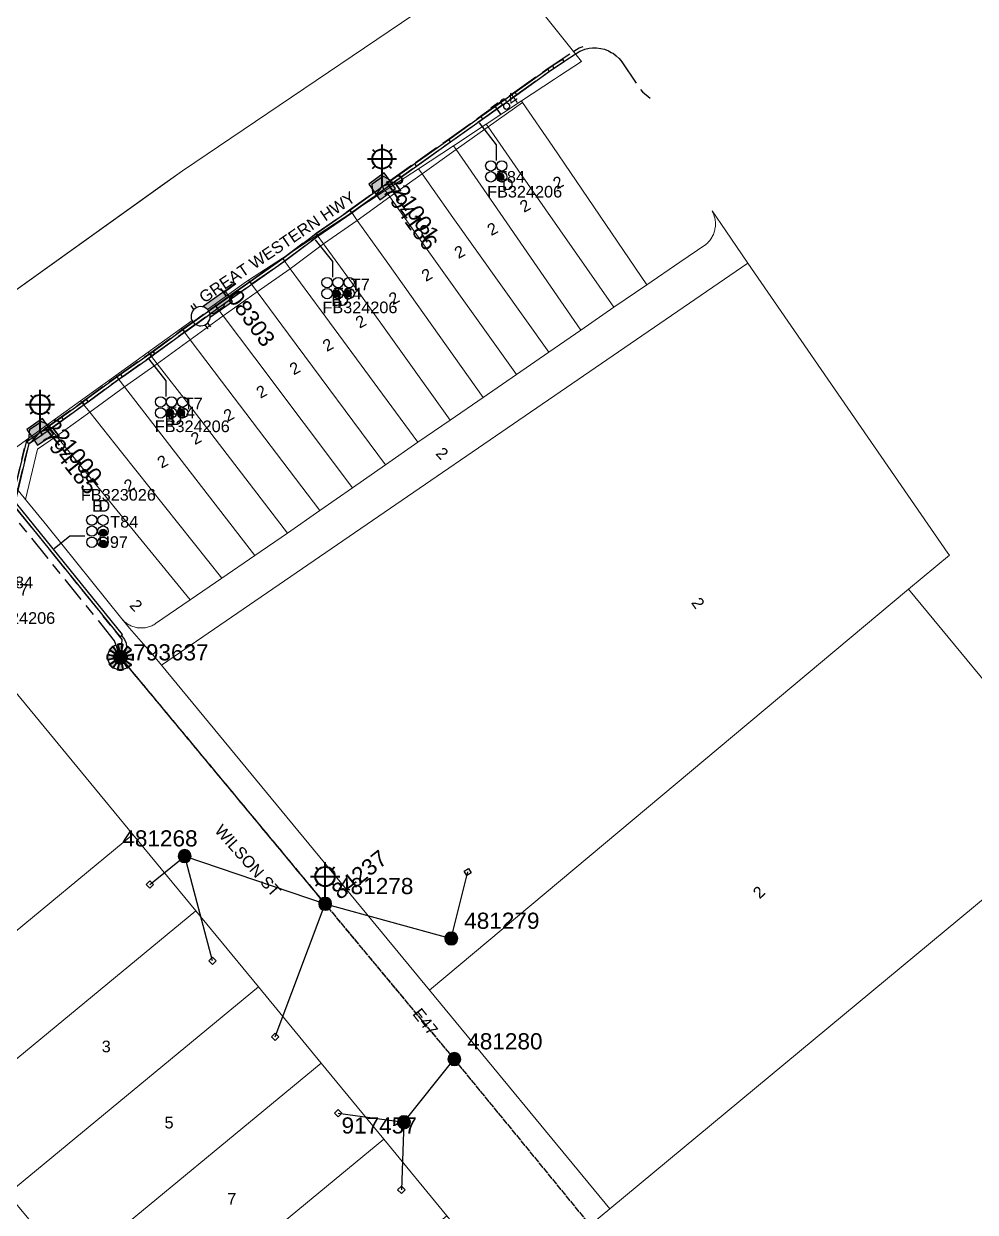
# Model space of a CAD drawing. Header units: metres. Extents: x 259983 to 262112, y 6265371 to 6267114.
# Drawn here: x 261611 to 261758.3, y 6265697.1 to 6265880.9 of the extents above; entities that cross this region are included whole.
import ezdxf
from ezdxf.enums import TextEntityAlignment as Align

# ---------------------------------------------------------------- set-up
doc = ezdxf.new("R2010")
doc.units = ezdxf.units.M
doc.linetypes.add('Cable Exist OH', pattern=[1, 1, 0])
doc.linetypes.add('Cable Exist UG', pattern=[8.2, 4, -1.2, 1.8, -1.2])
doc.layers.get('0').update_dxf_attribs({"color": 6})
doc.layers.add('Cadastre Land Parcels_SP_EXT', color=9, linetype='Continuous', lineweight=5)
doc.layers.add('Cadastre Roads_SP_EXT', color=9, linetype='Continuous', lineweight=5)
for name, color, linetype in [('Duct_SP_EXT', 7, 'Continuous'), ('Equip_LV_EXT', 7, 'Continuous'), ('Equip_SP_SL_EXT', 7, 'Continuous'), ('Mains_HV_EXT', 7, 'Continuous'), ('Mains_LV_EXT', 7, 'Continuous'), ('Mains_SL_EXT', 7, 'Continuous'), ('Services_SP_EXT', 7, 'Continuous'), ('SupportsOH_SP_TR_HV_LV_SL_EXT', 7, 'Continuous'), ('SupportsUG_SP_LV_EXT', 7, 'Continuous'), ('SupportsUG_SP_LV_SL_EXT', 7, 'Continuous'), ('Trench_SP_EXT', 7, 'Continuous')]:
    doc.layers.add(name, color=color, linetype=linetype)
doc.styles.add('COLUMN_LABEL', font='arial.ttf')
doc.styles.add('iecARIAL', font='arial.ttf', dxfattribs={"height": 2})
doc.styles.add('POLE_LABEL', font='arial.ttf')
doc.styles.get("Standard").update_dxf_attribs({"font": 'arial.ttf'})

# ---------------------------------------------------------------- blocks, each defined once
blk = doc.blocks.new('COLUMN_EXT')
blk.add_hatch(color=256).paths.add_polyline_path([(-1.49, 1.48), (-1.49, -1.49), (1.48, -1.49), (1.48, 1.48)])
blk.add_lwpolyline([(-1.49, -1.49), (1.48, -1.49), (1.48, 1.48), (-1.49, 1.48)], close=True)
for tag, height, style, flags, p in [('ASSET_NUM', 2.5, 'COLUMN_LABEL', 8, (2, 2)), ('STRUCTURE_PLANT_NUMBER', 0.2, 'POLE_LABEL', 9, (1.81, 0.03)), ('STREET_CODE', 0.2, 'COLUMN_LABEL', 9, (1.81, -0.2))]:
    blk.add_attdef(tag, text='', height=height, dxfattribs=dict(style=style, flags=flags)).set_placement(p, align=Align.MIDDLE_LEFT)
at = {"flags": 9}
for tag, p in [('COLUMN_TYPE', (1.81, -0.4)), ('OWNED_BY', (1.81, -0.6)), ('STATE', (1.81, -0.8)), ('USAGE', (1.81, -1)), ('STREETNAME', (1.81, -1.6)), ('SUBURB', (1.81, -1.8)), ('LEGEND', (1.81, -1.2)), ('LOCATION', (1.81, -1.4)), ('NOTES', (1.81, -2))]:
    blk.add_attdef(tag, text='', height=0.2, dxfattribs=at).set_placement(p, align=Align.MIDDLE_LEFT)
at = {"flags": 1}
blk.add_attdef('Z', (1.81, -2.35), '', height=0.2, dxfattribs=at)
blk = doc.blocks.new('PILLAR_EXT')
blk.add_hatch(color=256).paths.add_polyline_path([(-2.475, 0.99), (-2.475, -0.99), (2.475, -0.99), (2.475, 0.99)])
blk.add_lwpolyline([(-2.475, -0.99), (2.475, -0.99), (2.475, 0.99), (-2.475, 0.99)], close=True)
at = {"style": 'iecARIAL', "flags": 8}
blk.add_attdef('ASSET_NUM', (1.5, 3.5), '', height=2.5, dxfattribs=at)
for tag, p, flags in [('OWNED_BY', (0, -0.2), 9), ('STATE', (0, -0.4), 9), ('SUPPORT_TYPE', (0, -0.6), 9), ('STREETNAME', (0, -1.8), 9), ('SUBURB', (0, -2), 1), ('USAGE', (0, -0.8), 9), ('LEGEND', (0, -1), 9), ('LOCATION', (0, -1.2), 9), ('NOTES', (0, -1.4), 9), ('PARENT', (0, -1.6), 9)]:
    blk.add_attdef(tag, p, '', height=0.2, dxfattribs=dict(flags=flags))
blk = doc.blocks.new('DUCT_EXT')
blk.add_circle((0, 0.8), 0.8)
at = {"flags": 1}
blk.add_attdef('Z', (0, 0), '', height=0.2, dxfattribs=at)
at = {"flags": 9}
for tag, p in [('DUCT_CODE', (0, 0)), ('XSECT_TYPE', (0, -0.2)), ('STATE', (0, -0.6)), ('FB_REFERENCE', (0, -0.4)), ('NOTES', (0, -0.8))]:
    blk.add_attdef(tag, text='', height=0.2, dxfattribs=at).set_placement(p, align=Align.MIDDLE_LEFT)
blk = doc.blocks.new('SL_LANTERN_EXT')
at = {"lineweight": 40}
for p, q in [((-1.46, 5.68), (-1.06, 5.28)), ((0, 1.97), (0, 6.47)), ((1.46, 5.68), (1.06, 5.28)), ((-2.25, 4.22), (2.25, 4.22)), ((-1.46, 2.76), (-1.06, 3.16)), ((0, 0), (0, 2.72)), ((1.46, 2.76), (1.06, 3.16))]:
    blk.add_line(p, q, dxfattribs=at)
blk.add_circle((0, 4.22), 1.5, dxfattribs=at)
at = {"style": 'iecARIAL', "flags": 8}
blk.add_attdef('ASSET_NUM', (1.5, 1.5), '', height=2.5, dxfattribs=at)
for tag, p, height, flags in [('OPERATING_VOLTAGE', (0.98, -1.65), 0.2, 9), ('ORIENTATION', (0.98, -1.85), 0.2, 9), ('CONSTRUCTED_VOLTAGE', (0.98, -0.65), 0.2, 9), ('CONTROL_TYPE', (0.98, -0.85), 0.2, 9), ('LANTERN_PURPOSE', (0.98, -1.05), 0.2, 9), ('LANTERN_TYPE', (0.98, -1.25), 0.2, 9), ('NO_PHASES', (0.98, -1.45), 0.2, 9), ('LNUMBER', (2.18, -3.25), 2.5, 8), ('OWNED_BY', (0.98, -2.05), 0.2, 9), ('STATE', (0.98, -2.25), 0.2, 9), ('USAGE', (0.98, -2.45), 0.2, 9), ('CEXIST', (0.98, -2.65), 0.2, 9), ('CNEW', (0.98, -2.85), 0.2, 9), ('CNUMBER', (0.98, -3.05), 0.2, 9), ('CREMOVE', (0.98, -3.25), 0.2, 9), ('CREPLACE', (0.98, -3.45), 0.2, 9), ('LKINGHEIGHT', (0.98, -3.65), 0.2, 9), ('LBRACKET', (0.98, -3.85), 0.2, 9), ('LBRACKETVOCAB', (0.98, -4.05), 0.2, 9), ('LCATEGORY', (0.98, -4.25), 0.2, 9), ('LCHARGE1', (0.98, -4.45), 0.2, 9), ('LCHARGE1PERCENT', (0.98, -4.65), 0.2, 9), ('LCHARGE2', (0.98, -4.85), 0.2, 9), ('LCHARGE2PERCENT', (0.98, -5.05), 0.2, 9), ('LCHARGE3', (0.98, -5.25), 0.2, 9), ('LCHARGE3PERCENT', (0.98, -5.45), 0.2, 9), ('LEXIST', (0.98, -5.65), 0.2, 9), ('LLAMP', (0.98, -5.85), 0.2, 9), ('LLAMPVOCAB', (0.98, -6.05), 0.2, 9), ('LMAST', (0.98, -6.25), 0.2, 9), ('LMASTVOCAB', (0.98, -6.45), 0.2, 9), ('LNEW', (0.98, -6.65), 0.2, 9), ('LANTNUMBER', (0.98, -6.85), 0.2, 9), ('LOUTREACH', (0.98, -7.25), 0.2, 9), ('LOUTREACHVOCAB', (0.98, -7.45), 0.2, 9), ('STREETNAME', (0.98, -9.25), 0.2, 9), ('LRATECODE', (0.98, -7.65), 0.2, 9), ('LREMOVE', (0.98, -7.85), 0.2, 9), ('LREPLACE', (0.98, -8.05), 0.2, 9), ('LTYPE', (0.98, -8.25), 0.2, 9), ('LTYPEVOCAB', (0.98, -8.45), 0.2, 9), ('LEGEND', (0.98, -8.65), 0.2, 9), ('LOCATION', (0.98, -8.85), 0.2, 9), ('NOTES', (0.98, -9.05), 0.2, 9), ('SUBURB', (0.98, -9.45), 0.2, 1)]:
    blk.add_attdef(tag, p, '', height=height, dxfattribs=dict(flags=flags))
blk = doc.blocks.new('SL_NIGHTWATCH_EXT')
at = {"lineweight": 40}
h = blk.add_hatch(color=256, dxfattribs=at)
h.paths.add_polyline_path([(0.39, 1.96, 0.098491), (-0.39, 1.96), (-0.2, 0.98, -0.098491), (0.19, 0.98)])
h.paths.add_polyline_path([(0.55, 0.83, -0.098491), (0.83, 0.56), (1.66, 1.11, 0.098491), (1.11, 1.66)])
h.paths.add_polyline_path([(0.98, 0.2, -0.098491), (0.98, -0.19), (1.96, -0.39, 0.098491), (1.96, 0.39)])
h.paths.add_polyline_path([(0.83, -0.55, -0.098491), (0.56, -0.83), (1.11, -1.66, 0.098491), (1.66, -1.11)])
h.paths.add_polyline_path([(-0.19, -0.98), (-0.39, -1.96, 0.098491), (0.39, -1.96), (0.2, -0.98, -0.098491)])
h.paths.add_polyline_path([(-0.83, -0.56), (-1.66, -1.11, 0.098491), (-1.11, -1.66), (-0.55, -0.83, -0.098491)])
h.paths.add_polyline_path([(-0.98, 0.19), (-1.96, 0.39, 0.098491), (-1.96, -0.39), (-0.98, -0.2, -0.098491)])
h.paths.add_polyline_path([(-1.11, 1.66, 0.098491), (-1.66, 1.11), (-0.83, 0.55, -0.098491), (-0.56, 0.83)])
for p, q in [((-1.16, 1.63), (-1.16, 1.63, 0)), ((-1.1, 1.64), (-1.1, 1.64, 0)), ((1.08, 1.63), (1.08, 1.63, 0)), ((-0.86, -0.57), (-0.86, -0.57, 0)), ((0.82, -0.57), (0.82, -0.57, 0)), ((1.13, -1.65), (1.13, -1.65, 0)), ((1.96, -0.37), (1.96, -0.37, 0))]:
    blk.add_line(p, q, dxfattribs=at)
for points in [[(-0.2, 0.98, -0.098491), (0.19, 0.98), (0.39, 1.96, 0.098491), (-0.39, 1.96)], [(-0.98, 0.19, 0.098491), (-0.98, -0.2), (-1.96, -0.39, -0.098491), (-1.96, 0.39)], [(-0.56, 0.83, 0.098491), (-0.83, 0.55), (-1.66, 1.11, -0.098491), (-1.11, 1.66)], [(0.83, 0.56), (1.66, 1.11, 0.098491), (1.11, 1.66), (0.55, 0.83, -0.098491)], [(0.98, -0.19), (1.96, -0.39, 0.098491), (1.96, 0.39), (0.98, 0.2, -0.098491)], [(-0.83, -0.56, 0.098491), (-0.55, -0.83), (-1.11, -1.66, -0.098491), (-1.66, -1.11)], [(0.2, -0.98), (0.39, -1.96, -0.098491), (-0.39, -1.96), (-0.19, -0.98, 0.098491)], [(0.56, -0.83), (1.11, -1.66, 0.098491), (1.66, -1.11), (0.83, -0.55, -0.098491)]]:
    blk.add_lwpolyline(points, format="xyb", close=True, dxfattribs=at)
blk.add_circle((0, 0), 1, dxfattribs=at)
blk = doc.blocks.new('CCP_EXT')
at = {"flags": 9}
for tag, p in [('STATE', (0, -1.8)), ('LIFE_SUPPORT', (0, -1.6)), ('NOTES', (0, -2))]:
    blk.add_attdef(tag, text='', height=0.2, dxfattribs=at).set_placement(p, align=Align.MIDDLE_LEFT)
blk.add_wipeout([(0, 0.57), (0.57, 0), (0, -0.57), (-0.57, 0)])
blk.add_lwpolyline([(-0.57, 0), (0, 0.57), (0.57, 0), (0, -0.57), (-0.57, 0)])
at = {"flags": 1}
blk.add_attdef('Z', (0, 0), '', height=0.2, dxfattribs=at)
at = {"flags": 9}
for tag, p in [('CCP_TYPE', (0, 0)), ('CONSTRUCTED_VOLTAGE', (0, -0.2)), ('OPERATING_VOLTAGE', (0, -0.6)), ('ORIENTATION', (0, -0.8)), ('OWNED_BY', (0, -1)), ('NO_PHASES', (0, -0.4)), ('USAGE', (0, -1.2)), ('LEGEND', (0, -1.4))]:
    blk.add_attdef(tag, text='', height=0.2, dxfattribs=at).set_placement(p, align=Align.MIDDLE_LEFT)
blk = doc.blocks.new('POLE_EXT')
blk.add_hatch(color=256).paths.add_polyline_path([(-1, 0, 1), (1, 0, 1)])
blk.add_lwpolyline([(-1, 0, 1), (1, 0, 1)], format="xyb", close=True)
for tag, height, flags, p in [('pNumber', 2.5, 8, (-17.84, 2.07)), ('OWNED_BY', 0.2, 9, (1.35, -0.4)), ('SPECIAL_USE', 0.2, 9, (1.35, -0.8)), ('STATE', 0.2, 9, (1.35, -1)), ('cLV', 0.2, 9, (1.35, -1.4)), ('hDepth', 0.2, 9, (1.35, -1.6)), ('hDia', 0.2, 9, (1.35, -1.8)), ('PARENT', 0.2, 9, (1.35, -0.6)), ('USAGE', 0.2, 9, (1.35, -1.2)), ('cHV', 0.2, 9, (1.35, -2)), ('cLinedev', 0.2, 9, (1.35, -3.4)), ('LBRACKET', 0.2, 9, (1.35, -2.2)), ('LExisting', 0.2, 9, (1.35, -2.4)), ('LANTNUMBER', 0.2, 9, (1.35, -2.6)), ('LOther', 0.2, 9, (1.35, -2.8)), ('LRemove', 0.2, 9, (1.35, -3)), ('LEGEND', 0.2, 9, (1.35, -3.2)), ('LOCATION', 0.2, 9, (1.35, -3.6)), ('pExisting', 0.2, 9, (1.35, -3.8)), ('pFooting', 0.2, 9, (1.35, -4.4)), ('pNew', 0.2, 9, (1.35, -4.6)), ('pRelocate', 0.2, 9, (1.35, -5)), ('pRemove', 0.2, 9, (1.35, -5.2)), ('pReplace', 0.2, 9, (1.35, -5.4)), ('pStay', 0.2, 9, (1.35, -5.6)), ('PFNUMBER', 0.2, 9, (1.35, -4)), ('NEWPFNUMBER', 0.2, 9, (1.35, -4.2)), ('pType', 0.2, 9, (1.35, -5.8)), ('cspan', 0.2, 9, (1.35, -6)), ('STREETNAME', 0.2, 9, (1.35, -6.2)), ('SUBURB', 0.2, 9, (1.35, -6.4)), ('OPERATED_BY', 0.2, 9, (1.36, -7.01)), ('NOTES', 0.2, 9, (1.35, -6.6)), ('MAINTAINED_BY', 0.2, 9, (1.36, -6.81))]:
    blk.add_attdef(tag, text='', height=height, dxfattribs=dict(flags=flags)).set_placement(p, align=Align.MIDDLE_LEFT)
at = {"style": 'POLE_LABEL'}
for tag, height, flags, p in [('ASSET_NUM', 2.5, 8, (2, 2)), ('STRUCTURE_PLANT_NUMBER', 0.2, 9, (1.35, 0.03)), ('STREET_CODE', 0.2, 9, (1.35, -0.2))]:
    blk.add_attdef(tag, text='', height=height, dxfattribs=dict(at, flags=flags)).set_placement(p, align=Align.MIDDLE_LEFT)
at = {"flags": 1}
blk.add_attdef('Z', (1.35, -7.33), '', height=0.2, dxfattribs=at)
blk = doc.blocks.new('LV_UG_LINKS_OPEN_EXT')
for p, q in [((-0.25, 1.47), (-0.25, 2.22)), ((0.25, 1.47), (0.25, 2.22)), ((-0.25, -1.47), (-0.25, -2.22)), ((0.25, -1.47), (0.25, -2.22))]:
    blk.add_line(p, q)
at = {"flags": 9}
for tag, p in [('ACTUAL_STATUS', (0, 0)), ('CONSTRUCTED_VOLTAGE', (0, -0.2)), ('OPERATING_VOLTAGE', (0, -0.6)), ('ORIENTATION', (0, -0.8)), ('STATE', (0, -1)), ('SWITCH_TYPE', (0, -1.2)), ('NO_PHASES', (0, -0.4)), ('USAGE', (0, -1.4)), ('NOTES', (0, -1.6))]:
    blk.add_attdef(tag, text='', height=0.2, dxfattribs=at).set_placement(p, align=Align.MIDDLE_LEFT)
at = {"flags": 1}
blk.add_attdef('Z', (0, 0), '', height=0.2, dxfattribs=at)
blk.add_wipeout([(-0.25, 1.47), (-0.43, 1.43), (-0.61, 1.36), (-0.77, 1.28), (-0.93, 1.17), (-1.07, 1.05), (-1.19, 0.9), (-1.29, 0.75), (-1.38, 0.58), (-1.44, 0.4), (-1.48, 0.22), (-1.49, 0.03), (-1.49, -0.16), (-1.45, -0.34), (-1.4, -0.52), (-1.32, -0.69), (-1.23, -0.85), (-1.11, -1), (-0.98, -1.13), (-0.83, -1.24), (-0.66, -1.34), (-0.49, -1.41), (-0.31, -1.46), (-0.13, -1.49), (0.06, -1.49), (0.25, -1.47), (0.43, -1.43), (0.61, -1.36), (0.77, -1.28), (0.93, -1.17), (1.07, -1.05), (1.19, -0.9), (1.29, -0.75), (1.38, -0.58), (1.44, -0.4), (1.48, -0.22), (1.49, -0.03), (1.49, 0.16), (1.45, 0.34), (1.4, 0.52), (1.32, 0.69), (1.23, 0.85), (1.11, 1), (0.98, 1.13), (0.83, 1.24), (0.66, 1.34), (0.49, 1.41), (0.31, 1.46), (0.13, 1.49), (-0.06, 1.49)])
blk.add_lwpolyline([(0, -1.49, 1), (0, 1.49, 1)], format="xyb", close=True)
blk = doc.blocks.new('CABLE_LARGE_EXT')
h = blk.add_hatch(color=256)
edge = h.paths.add_edge_path()
edge.add_arc((0, 0.55), 0.55, 0, 360)
blk.add_circle((0, 0.55), 0.55)
at = {"flags": 1}
blk.add_attdef('Z', (0, 0), '', height=0.2, dxfattribs=at)
at = {"flags": 9}
for tag, p in [('COND_CODE', (0, 0)), ('STATE', (0, -0.4)), ('XSECT_SIZE', (0, -0.6)), ('FB_REFERENCE', (0, -0.2)), ('NOTES', (0, -0.8))]:
    blk.add_attdef(tag, text='', height=0.2, dxfattribs=at).set_placement(p, align=Align.MIDDLE_LEFT)

msp = doc.modelspace()

# ---------------------------------------------------------------- linework, layer by layer
at = {"layer": 'Cadastre Land Parcels_SP_EXT', "linetype": 'Continuous'}
msp.add_lwpolyline([(261496.71, 6265758.91), (261573.11, 6265813.61), (261586.13, 6265822.83), (261632.82, 6265856.21), (261635.6, 6265858.2), (261684.43, 6265891.25), (261699.51, 6265901.4), (261783.24, 6265958.05), (261800.53, 6265969.7), (261844.42, 6266001.26), (261844.74, 6266001.62), (261884.16, 6266029.96), (261905.14, 6266045.05)], dxfattribs=at)
for points in [[(261682.6, 6265865.43), (261682.89, 6265865.01), (261688.19, 6265868.78), (261688.04, 6265869), (261682.6, 6265865.43)], [(261682.89, 6265865.01), (261687.52, 6265858.29), (261702.36, 6265837.07), (261707.43, 6265840.53), (261692.9, 6265861.93), (261688.19, 6265868.78), (261682.89, 6265865.01)], [(261677.51, 6265862.08), (261677.93, 6265861.48), (261682.89, 6265865.01), (261682.6, 6265865.43), (261677.51, 6265862.08)], [(261677.93, 6265861.48), (261682.67, 6265854.63), (261697.26, 6265833.53), (261702.36, 6265837.07), (261687.52, 6265858.29), (261682.89, 6265865.01), (261677.93, 6265861.48)], [(261672.1, 6265858.52), (261672.66, 6265857.74), (261677.93, 6265861.48), (261677.51, 6265862.08), (261672.1, 6265858.52)], [(261672.66, 6265857.74), (261677.41, 6265850.96), (261692.27, 6265830.12), (261697.26, 6265833.53), (261682.67, 6265854.63), (261677.93, 6265861.48), (261672.66, 6265857.74)], [(261666.97, 6265855.15), (261667.66, 6265854.18), (261672.66, 6265857.74), (261672.1, 6265858.52), (261666.97, 6265855.15)], [(261667.66, 6265854.18), (261672.45, 6265847.48), (261687.27, 6265826.68), (261692.27, 6265830.12), (261677.41, 6265850.96), (261672.66, 6265857.74), (261667.66, 6265854.18)], [(261661.78, 6265851.73), (261662.64, 6265850.52), (261667.66, 6265854.18), (261666.97, 6265855.15), (261661.78, 6265851.73)], [(261662.64, 6265850.52), (261667.35, 6265843.9), (261682.15, 6265823.13), (261687.27, 6265826.68), (261672.45, 6265847.48), (261667.66, 6265854.18), (261662.64, 6265850.52)], [(261723.09, 6265843.9), (261719.69, 6265848.89), (261717.55, 6265852.02), (261717.63, 6265851.86), (261717.71, 6265851.7), (261717.78, 6265851.53), (261717.84, 6265851.36), (261717.9, 6265851.19), (261717.95, 6265851.01), (261717.99, 6265850.84), (261718.02, 6265850.66), (261718.04, 6265850.48), (261718.06, 6265850.3), (261718.07, 6265850.12), (261718.07, 6265849.94), (261718.07, 6265849.76), (261718.06, 6265849.58), (261718.03, 6265849.4), (261718, 6265849.22), (261717.97, 6265849.05), (261717.92, 6265848.87), (261717.87, 6265848.7), (261717.81, 6265848.53), (261717.75, 6265848.36), (261717.67, 6265848.2), (261717.59, 6265848.03), (261717.5, 6265847.88), (261717.41, 6265847.72), (261717.31, 6265847.57), (261717.2, 6265847.43), (261717.09, 6265847.29), (261716.97, 6265847.15), (261716.84, 6265847.02), (261716.71, 6265846.9), (261716.58, 6265846.78), (261712.55, 6265844.05), (261707.43, 6265840.53), (261702.36, 6265837.07), (261697.26, 6265833.53), (261692.27, 6265830.12), (261687.27, 6265826.68), (261682.15, 6265823.13), (261677.02, 6265819.62), (261672.02, 6265816.2), (261667.02, 6265812.69), (261661.88, 6265809.12), (261656.86, 6265805.63), (261651.83, 6265802.14), (261646.78, 6265798.69), (261641.66, 6265795.17), (261636.77, 6265791.81), (261631.43, 6265788.15), (261631.29, 6265788.05), (261631.14, 6265787.96), (261630.98, 6265787.88), (261630.83, 6265787.8), (261630.67, 6265787.74), (261630.5, 6265787.67), (261630.33, 6265787.62), (261630.17, 6265787.57), (261630, 6265787.54), (261629.82, 6265787.5), (261629.65, 6265787.48), (261629.48, 6265787.46), (261629.3, 6265787.46), (261629.13, 6265787.46), (261628.95, 6265787.47), (261628.78, 6265787.48), (261628.6, 6265787.5), (261628.43, 6265787.54), (261628.26, 6265787.57), (261628.09, 6265787.62), (261627.93, 6265787.68), (261627.76, 6265787.74), (261627.6, 6265787.81), (261627.44, 6265787.88), (261627.29, 6265787.97), (261627.14, 6265788.06), (261626.99, 6265788.15), (261626.85, 6265788.25), (261626.72, 6265788.36), (261626.58, 6265788.48), (261626.46, 6265788.6), (261626.22, 6265788.86), (261627.39, 6265787.41), (261631.34, 6265782.88), (261632.35, 6265781.71), (261723.09, 6265843.9)], [(261656.45, 6265848.23), (261657.42, 6265846.9), (261662.64, 6265850.52), (261661.78, 6265851.73), (261656.45, 6265848.23)], [(261657.42, 6265846.9), (261662.25, 6265840.22), (261677.02, 6265819.62), (261682.15, 6265823.13), (261667.35, 6265843.9), (261662.64, 6265850.52), (261657.42, 6265846.9)], [(261651.05, 6265844.68), (261652.26, 6265843.03), (261657.42, 6265846.9), (261656.45, 6265848.23), (261651.05, 6265844.68)], [(261652.26, 6265843.03), (261657.05, 6265836.51), (261672.02, 6265816.2), (261677.02, 6265819.62), (261662.25, 6265840.22), (261657.42, 6265846.9), (261652.26, 6265843.03)], [(261754.28, 6265798.73), (261754.02, 6265799.05), (261723.09, 6265843.9), (261632.35, 6265781.71), (261673.83, 6265731.41), (261747.94, 6265793.46), (261754.28, 6265798.73)], [(261645.83, 6265841.25), (261647.16, 6265839.46), (261652.26, 6265843.03), (261651.05, 6265844.68), (261645.83, 6265841.25)], [(261647.16, 6265839.46), (261652, 6265832.94), (261667.02, 6265812.69), (261672.02, 6265816.2), (261657.05, 6265836.51), (261652.26, 6265843.03), (261647.16, 6265839.46)], [(261640.57, 6265837.5), (261641.9, 6265835.73), (261647.16, 6265839.46), (261645.83, 6265841.25), (261645.15, 6265840.79), (261644.75, 6265840.53), (261640.57, 6265837.5)], [(261641.9, 6265835.73), (261646.77, 6265829.26), (261661.88, 6265809.12), (261667.02, 6265812.69), (261652, 6265832.94), (261647.16, 6265839.46), (261641.9, 6265835.73)], [(261635.45, 6265833.82), (261636.79, 6265832.06), (261641.9, 6265835.73), (261640.57, 6265837.5), (261635.45, 6265833.82)], [(261636.79, 6265832.06), (261641.65, 6265825.67), (261656.86, 6265805.63), (261661.88, 6265809.12), (261646.77, 6265829.26), (261641.9, 6265835.73), (261636.79, 6265832.06)], [(261630.3, 6265830.12), (261631.69, 6265828.33), (261636.79, 6265832.06), (261635.45, 6265833.82), (261630.3, 6265830.12)], [(261631.69, 6265828.33), (261636.58, 6265822.04), (261651.83, 6265802.14), (261656.86, 6265805.63), (261641.65, 6265825.67), (261636.79, 6265832.06), (261631.69, 6265828.33)], [(261625.26, 6265826.5), (261626.6, 6265824.77), (261631.69, 6265828.33), (261630.3, 6265830.12), (261625.26, 6265826.5)], [(261626.6, 6265824.77), (261631.51, 6265818.42), (261646.78, 6265798.69), (261651.83, 6265802.14), (261636.58, 6265822.04), (261631.69, 6265828.33), (261626.6, 6265824.77)], [(261619.83, 6265822.6), (261621.24, 6265820.83), (261626.6, 6265824.77), (261625.26, 6265826.5), (261619.83, 6265822.6)], [(261621.24, 6265820.83), (261626.15, 6265814.66), (261641.66, 6265795.16), (261646.78, 6265798.69), (261631.51, 6265818.42), (261626.6, 6265824.77), (261621.24, 6265820.83)], [(261614.66, 6265818.88), (261616.09, 6265817.14), (261621.24, 6265820.83), (261619.83, 6265822.6), (261614.66, 6265818.88)], [(261616.09, 6265817.14), (261621.07, 6265811.04), (261636.77, 6265791.81), (261641.66, 6265795.16), (261626.15, 6265814.66), (261621.24, 6265820.83), (261616.09, 6265817.14)], [(261608.24, 6265812.03), (261608.33, 6265811.49), (261608.5, 6265810.98), (261608.75, 6265810.49), (261609.06, 6265810.05), (261611.3, 6265807.33), (261613.15, 6265815.1), (261616.09, 6265817.14), (261614.66, 6265818.88), (261609.75, 6265815.35), (261609.33, 6265815), (261608.97, 6265814.59), (261608.67, 6265814.13), (261608.45, 6265813.64), (261608.3, 6265813.11), (261608.23, 6265812.57), (261608.24, 6265812.03)], [(261629.48, 6265787.46), (261629.65, 6265787.48), (261629.82, 6265787.5), (261630, 6265787.54), (261630.17, 6265787.57), (261630.33, 6265787.62), (261630.5, 6265787.67), (261630.67, 6265787.74), (261630.83, 6265787.8), (261630.98, 6265787.88), (261631.14, 6265787.96), (261631.29, 6265788.05), (261631.43, 6265788.15), (261636.77, 6265791.81), (261621.07, 6265811.04), (261616.09, 6265817.14), (261613.15, 6265815.1), (261611.3, 6265807.33), (261614.6, 6265803.31), (261626.22, 6265788.86), (261626.46, 6265788.6), (261626.58, 6265788.48), (261626.72, 6265788.36), (261626.85, 6265788.25), (261626.99, 6265788.15), (261627.14, 6265788.06), (261627.29, 6265787.97), (261627.44, 6265787.88), (261627.6, 6265787.81), (261627.76, 6265787.74), (261627.93, 6265787.68), (261628.09, 6265787.62), (261628.26, 6265787.57), (261628.43, 6265787.54), (261628.6, 6265787.5), (261628.78, 6265787.48), (261628.95, 6265787.47), (261629.13, 6265787.46), (261629.3, 6265787.46), (261629.48, 6265787.46)], [(261701.74, 6265697.59), (261776.18, 6265759.3), (261747.94, 6265793.46), (261673.83, 6265731.41), (261701.74, 6265697.59)], [(261606.64, 6265737.97), (261627.9, 6265755.52), (261598.24, 6265791.46), (261594.64, 6265791.99), (261576.31, 6265778.82), (261606.64, 6265737.97)], [(261637.64, 6265743.71), (261627.9, 6265755.52), (261606.64, 6265737.97), (261596.75, 6265729.79), (261589.1, 6265723.47), (261598.83, 6265711.67), (261637.64, 6265743.71)], [(261647.33, 6265731.92), (261637.64, 6265743.71), (261598.83, 6265711.67), (261608.56, 6265699.92), (261647.33, 6265731.92)], [(261657.05, 6265720.14), (261647.33, 6265731.92), (261608.56, 6265699.92), (261618.29, 6265688.15), (261657.05, 6265720.14)], [(261666.77, 6265708.35), (261657.05, 6265720.14), (261618.29, 6265688.15), (261628.02, 6265676.37), (261666.77, 6265708.35)], [(261676.5, 6265696.53), (261666.77, 6265708.35), (261628.02, 6265676.37), (261637.75, 6265664.59), (261676.5, 6265696.53)]]:
    msp.add_lwpolyline(points, close=True, dxfattribs=at)
at = {"layer": 'Cadastre Roads_SP_EXT', "linetype": 'Continuous'}
for points in [[(261684.43, 6265891.25), (261635.6, 6265858.2), (261586.13, 6265822.83)], [(261609.75, 6265815.35), (261614.66, 6265818.88), (261619.83, 6265822.6), (261625.26, 6265826.5), (261630.3, 6265830.12), (261635.45, 6265833.82), (261640.57, 6265837.5), (261644.75, 6265840.53), (261645.15, 6265840.79), (261645.83, 6265841.25), (261651.05, 6265844.68), (261656.45, 6265848.23), (261661.78, 6265851.73), (261666.97, 6265855.15), (261672.1, 6265858.52), (261677.51, 6265862.08), (261682.6, 6265865.43), (261688.04, 6265869), (261693.18, 6265872.38), (261693.95, 6265872.89), (261697.35, 6265875.12), (261691.37, 6265882.57)]]:
    msp.add_lwpolyline(points, dxfattribs=at)
at = {"layer": 'Duct_SP_EXT'}
for p, q in [((261692.84, 6265874.48), (261694.38, 6265875.49)), ((261693.11, 6265874.08), (261694.64, 6265875.09)), ((261694.38, 6265875.49), (261694.51, 6265875.29)), ((261694.64, 6265875.09), (261694.51, 6265875.29)), ((261687.06, 6265870.36), (261692.07, 6265873.94)), ((261687.34, 6265869.97), (261692.35, 6265873.55)), ((261692.07, 6265873.94), (261692.84, 6265874.48)), ((261692.07, 6265873.94), (261692.21, 6265873.74)), ((261692.35, 6265873.55), (261692.21, 6265873.74)), ((261692.35, 6265873.55), (261693.11, 6265874.08)), ((261692.84, 6265874.48), (261692.98, 6265874.28)), ((261693.11, 6265874.08), (261692.98, 6265874.28)), ((261681.76, 6265866.59), (261687.06, 6265870.36)), ((261682.04, 6265866.2), (261687.34, 6265869.97)), ((261687.06, 6265870.36), (261687.2, 6265870.17)), ((261687.34, 6265869.97), (261687.2, 6265870.17)), ((261676.8, 6265863.06), (261681.76, 6265866.59)), ((261677.08, 6265862.67), (261682.04, 6265866.2)), ((261681.76, 6265866.59), (261681.9, 6265866.4)), ((261682.04, 6265866.2), (261681.9, 6265866.4)), ((261671.53, 6265859.32), (261676.8, 6265863.06)), ((261671.81, 6265858.93), (261677.08, 6265862.67)), ((261676.8, 6265863.06), (261676.94, 6265862.86)), ((261677.08, 6265862.67), (261676.94, 6265862.86)), ((261666.52, 6265855.75), (261671.53, 6265859.32)), ((261666.8, 6265855.36), (261671.81, 6265858.93)), ((261671.53, 6265859.32), (261671.67, 6265859.12)), ((261671.81, 6265858.93), (261671.67, 6265859.12)), ((261661.51, 6265852.1), (261666.52, 6265855.75)), ((261661.79, 6265851.71), (261666.8, 6265855.36)), ((261666.52, 6265855.75), (261666.66, 6265855.56)), ((261666.52, 6265855.75), (261666.66, 6265855.56)), ((261666.8, 6265855.36), (261666.66, 6265855.56)), ((261666.8, 6265855.36), (261666.66, 6265855.56)), ((261656.28, 6265848.47), (261661.51, 6265852.1)), ((261656.56, 6265848.08), (261661.79, 6265851.71)), ((261661.51, 6265852.1), (261661.65, 6265851.9)), ((261661.79, 6265851.71), (261661.65, 6265851.9)), ((261651.12, 6265844.6), (261656.28, 6265848.47)), ((261651.4, 6265844.21), (261656.56, 6265848.08)), ((261656.28, 6265848.47), (261656.42, 6265848.28)), ((261656.56, 6265848.08), (261656.42, 6265848.28)), ((261646.04, 6265841.05), (261651.12, 6265844.6)), ((261646.32, 6265840.66), (261651.4, 6265844.21)), ((261651.12, 6265844.6), (261651.26, 6265844.41)), ((261651.4, 6265844.21), (261651.26, 6265844.41)), ((261646.04, 6265841.05), (261646.18, 6265840.85)), ((261646.32, 6265840.66), (261646.18, 6265840.85)), ((261626.02, 6265826.73), (261630.58, 6265829.92)), ((261626.3, 6265826.33), (261630.86, 6265829.53)), ((261630.58, 6265829.92), (261631.03, 6265830.25)), ((261630.58, 6265829.92), (261630.72, 6265829.72)), ((261630.86, 6265829.53), (261630.72, 6265829.72)), ((261630.86, 6265829.53), (261631.32, 6265829.87)), ((261631.03, 6265830.25), (261631.03, 6265830.25)), ((261631.03, 6265830.25), (261631.18, 6265830.06)), ((261631.03, 6265830.25), (261631.18, 6265830.06)), ((261631.32, 6265829.87), (261631.18, 6265830.06)), ((261631.32, 6265829.87), (261631.18, 6265830.06)), ((261631.32, 6265829.87), (261631.32, 6265829.87)), ((261620.69, 6265822.84), (261625.45, 6265826.33)), ((261620.98, 6265822.45), (261625.73, 6265825.94)), ((261625.45, 6265826.33), (261626.02, 6265826.73)), ((261625.45, 6265826.33), (261625.59, 6265826.14)), ((261625.73, 6265825.94), (261625.59, 6265826.14)), ((261625.73, 6265825.94), (261626.3, 6265826.33)), ((261626.02, 6265826.73), (261626.02, 6265826.73)), ((261626.02, 6265826.73), (261626.16, 6265826.53)), ((261626.02, 6265826.73), (261626.16, 6265826.53)), ((261626.3, 6265826.33), (261626.16, 6265826.53)), ((261626.3, 6265826.33), (261626.16, 6265826.53)), ((261626.3, 6265826.33), (261626.3, 6265826.33)), ((261616.87, 6265820.08), (261620.11, 6265822.41)), ((261617.15, 6265819.69), (261620.39, 6265822.02)), ((261620.11, 6265822.41), (261620.69, 6265822.84)), ((261620.11, 6265822.41), (261620.25, 6265822.21)), ((261620.39, 6265822.02), (261620.25, 6265822.21)), ((261620.39, 6265822.02), (261620.98, 6265822.45)), ((261620.69, 6265822.84), (261620.69, 6265822.84)), ((261620.69, 6265822.84), (261620.84, 6265822.64)), ((261620.69, 6265822.84), (261620.84, 6265822.64)), ((261620.98, 6265822.45), (261620.84, 6265822.64)), ((261620.98, 6265822.45), (261620.84, 6265822.64)), ((261620.98, 6265822.45), (261620.98, 6265822.45)), ((261614.98, 6265818.73), (261616.87, 6265820.08)), ((261616.87, 6265820.08), (261616.87, 6265820.08)), ((261616.87, 6265820.08), (261617.01, 6265819.89)), ((261616.87, 6265820.08), (261617.01, 6265819.89)), ((261617.15, 6265819.69), (261617.01, 6265819.89)), ((261617.15, 6265819.69), (261617.01, 6265819.89)), ((261613.57, 6265817.75), (261614.98, 6265818.73)), ((261613.84, 6265817.36), (261615.26, 6265818.34)), ((261614.98, 6265818.73), (261615.12, 6265818.53)), ((261615.26, 6265818.34), (261615.12, 6265818.53)), ((261615.26, 6265818.34), (261617.15, 6265819.69)), ((261617.15, 6265819.69), (261617.15, 6265819.69)), ((261609.41, 6265807.78), (261611.43, 6265816.27)), ((261611.43, 6265816.27), (261613.64, 6265817.8)), ((261611.43, 6265816.27), (261611.65, 6265816.13)), ((261611.86, 6265815.98), (261613.91, 6265817.4)), ((261613.57, 6265817.75), (261613.7, 6265817.55)), ((261613.64, 6265817.8), (261613.77, 6265817.6)), ((261613.84, 6265817.36), (261613.7, 6265817.55)), ((261613.91, 6265817.4), (261613.77, 6265817.6)), ((261609.88, 6265807.67), (261611.86, 6265815.98)), ((261611.86, 6265815.98), (261611.65, 6265816.13)), ((261625.96, 6265786.14), (261609.55, 6265806.4)), ((261626.33, 6265786.44), (261609.92, 6265806.7)), ((261625.96, 6265786.14), (261626.14, 6265786.29)), ((261626.33, 6265786.44), (261626.14, 6265786.29))]:
    msp.add_line(p, q, dxfattribs=at)
for points in [[(261684.18, 6265859.79), (261684.18, 6265862.22), (261681.54, 6265865.59)], [(261658.84, 6265841.72), (261658.84, 6265844.15), (261656.2, 6265847.52)], [(261633.06, 6265823.26), (261633.06, 6265825.69), (261630.42, 6265829.07)], [(261620.47, 6265801.67), (261618.14, 6265801.67), (261615.71, 6265799.71)]]:
    msp.add_lwpolyline(points, dxfattribs=at)
at = {"layer": 'Mains_HV_EXT', "linetype": 'Cable Exist UG'}
msp.add_lwpolyline([(261625.98, 6265782.94), (261625.09, 6265785.48), (261625.09, 6265785.48), (261608.28, 6265806.27), (261593.33, 6265794.76), (261593.33, 6265794.76), (261585.58, 6265789.17), (261584.13, 6265787.82)], dxfattribs=at)
at = {"layer": 'Mains_HV_EXT', "linetype": 'Continuous'}
msp.add_lwpolyline([(261625.32, 6265784.83, 1.201877), (261627.21, 6265781.47)], format="xyb", dxfattribs=at)
at = {"layer": 'Mains_LV_EXT', "linetype": 'Cable Exist UG'}
msp.add_lwpolyline([(261574.91, 6265780.25), (261593.78, 6265793.85), (261609.71, 6265806.11), (261626.2, 6265785.7), (261625.98, 6265782.94)], dxfattribs=at)
at = {"layer": 'Mains_LV_EXT', "linetype": 'Cable Exist OH'}
for points in [[(261677.66, 6265720.76), (261657.67, 6265744.78)], [(261701.19, 6265692.04), (261677.66, 6265720.76)]]:
    msp.add_lwpolyline(points, dxfattribs=at)
at = {"layer": 'Mains_SL_EXT', "linetype": 'Cable Exist UG'}
for points in [[(261666.48, 6265855.8), (261668.03, 6265856.28), (261668.03, 6265856.28), (261671.89, 6265859.03), (261677.06, 6265862.7), (261681.97, 6265866.2), (261687, 6265869.8), (261692.42, 6265873.64), (261694.14, 6265874.8), (261695.49, 6265875.69), (261695.49, 6265875.69), (261697.07, 6265876.68), (261697.39, 6265876.82), (261697.85, 6265877), (261698.52, 6265877.15), (261699.04, 6265877.21), (261699.64, 6265877.22), (261700.32, 6265877.14), (261700.88, 6265876.99), (261701.53, 6265876.74), (261701.96, 6265876.52), (261702.27, 6265876.32), (261702.69, 6265875.99), (261703.17, 6265875.55), (261703.56, 6265875.07), (261706.76, 6265870.4), (261707.97, 6265869.45)], [(261592.4, 6265796.58), (261593.91, 6265796.2), (261594.08, 6265795.95), (261594.08, 6265795.95), (261609.96, 6265808.19), (261609.96, 6265808.19), (261611.82, 6265816), (261612.31, 6265816.34), (261613.55, 6265817.81)]]:
    msp.add_lwpolyline(points, dxfattribs=at)
at = {"layer": 'Services_SP_EXT'}
for points in [[(261635.93, 6265752.16), (261657.67, 6265744.78)], [(261669.86, 6265710.98), (261677.66, 6265720.76)]]:
    msp.add_lwpolyline(points, dxfattribs=at)
at = {"layer": 'Trench_SP_EXT', "linetype": 'Cable Exist UG'}
msp.add_lwpolyline([(261626.14, 6265786.29), (261626.62, 6265785.69), (261626.89, 6265785.1), (261626.9, 6265784.44), (261626.79, 6265783.94), (261626.57, 6265783.51), (261625.98, 6265782.94)], dxfattribs=at)

# ---------------------------------------------------------------- block references
at = {"layer": 'Duct_SP_EXT'}
for name, p, rotation in [('DUCT_EXT', (261682.51, 6265858.96), 269.9999999999998), ('DUCT_EXT', (261684.21, 6265858.96), 269.9999999999998), ('DUCT_EXT', (261682.51, 6265857.26), 269.9999999999998), ('DUCT_EXT', (261684.21, 6265857.26), 269.9999999999998), ('CABLE_LARGE_EXT', (261684.21, 6265857.26), 269.9999999999998), ('DUCT_EXT', (261657.17, 6265840.89), 269.9999999999998), ('DUCT_EXT', (261658.87, 6265840.89), 269.9999999999998), ('DUCT_EXT', (261660.59, 6265840.9), 269.9999999999998), ('DUCT_EXT', (261657.17, 6265839.19), 269.9999999999998), ('DUCT_EXT', (261658.87, 6265839.19), 269.9999999999998), ('CABLE_LARGE_EXT', (261658.87, 6265839.19), 269.9999999999998), ('DUCT_EXT', (261660.59, 6265839.2), 269.9999999999998), ('CABLE_LARGE_EXT', (261660.59, 6265839.2), 269.9999999999998), ('DUCT_EXT', (261631.4, 6265822.43), 269.9999999999998), ('DUCT_EXT', (261633.1, 6265822.43), 269.9999999999998), ('DUCT_EXT', (261634.81, 6265822.44), 269.9999999999998), ('DUCT_EXT', (261631.4, 6265820.73), 269.9999999999998), ('DUCT_EXT', (261633.1, 6265820.73), 269.9999999999998), ('CABLE_LARGE_EXT', (261633.1, 6265820.73), 269.9999999999998), ('DUCT_EXT', (261634.81, 6265820.74), 269.9999999999998), ('CABLE_LARGE_EXT', (261634.81, 6265820.74), 269.9999999999998), ('CABLE_LARGE_EXT', (261623.3, 6265801.64), 359.4437475927378)]:
    msp.add_blockref(name, p, dxfattribs=dict(at, rotation=rotation))
for name, p in [('DUCT_EXT', (261621.56, 6265803.35)), ('DUCT_EXT', (261623.3, 6265803.34)), ('DUCT_EXT', (261621.57, 6265801.64)), ('DUCT_EXT', (261621.57, 6265799.92)), ('DUCT_EXT', (261623.3, 6265801.64)), ('DUCT_EXT', (261623.3, 6265799.92)), ('CABLE_LARGE_EXT', (261623.3, 6265799.93))]:
    msp.add_blockref(name, p, dxfattribs=at)
at = {"layer": 'Equip_SP_SL_EXT'}
ref = msp.add_blockref('SL_LANTERN_EXT', (261666.48, 6265855.8), dxfattribs=at)
ref.add_attrib('ASSET_NUM', '221001', dxfattribs={"layer": '0', "height": 2.5, "rotation": 303.8978, "style": 'iecARIAL'}).set_placement((261667.98, 6265857.3), align=Align.MIDDLE_LEFT)
ref = msp.add_blockref('SL_LANTERN_EXT', (261613.55, 6265817.81), dxfattribs=at)
ref.add_attrib('ASSET_NUM', '221000', dxfattribs={"layer": '0', "height": 2.5, "rotation": 309.2511, "style": 'iecARIAL'}).set_placement((261615.05, 6265819.31), align=Align.MIDDLE_LEFT)
msp.add_blockref('SL_NIGHTWATCH_EXT', (261625.98, 6265782.94), dxfattribs=at)
ref = msp.add_blockref('SL_LANTERN_EXT', (261657.67, 6265744.78), dxfattribs=at)
ref.add_attrib('ASSET_NUM', '84237', dxfattribs={"layer": '0', "height": 2.5, "rotation": 38.3895, "style": 'iecARIAL'}).set_placement((261659.17, 6265746.28), align=Align.MIDDLE_LEFT)
at = {"layer": 'SupportsOH_SP_TR_HV_LV_SL_EXT'}
ref = msp.add_blockref('POLE_EXT', (261625.98, 6265782.94), dxfattribs=at)
ref.add_attrib('ASSET_NUM', '793637', dxfattribs={"layer": '0', "height": 2.5, "style": 'POLE_LABEL'}).set_placement((261627.98, 6265783.69), align=Align.MIDDLE_LEFT)
ref = msp.add_blockref('POLE_EXT', (261635.93, 6265752.16), dxfattribs=at)
ref.add_attrib('ASSET_NUM', '481268', dxfattribs={"layer": '0', "height": 2.5, "rotation": 0.0557, "style": 'POLE_LABEL'}).set_placement((261637.93, 6265752.91), align=Align.BOTTOM_RIGHT)
ref = msp.add_blockref('POLE_EXT', (261657.67, 6265744.78), dxfattribs=at)
ref.add_attrib('ASSET_NUM', '481278', dxfattribs={"layer": '0', "height": 2.5, "style": 'POLE_LABEL'}).set_placement((261659.67, 6265745.53), align=Align.BOTTOM_LEFT)
ref = msp.add_blockref('POLE_EXT', (261677.19, 6265739.41), dxfattribs=at)
ref.add_attrib('ASSET_NUM', '481279', dxfattribs={"layer": '0', "height": 2.5, "rotation": 0.0282, "style": 'POLE_LABEL'}).set_placement((261679.19, 6265740.16), align=Align.BOTTOM_LEFT)
ref = msp.add_blockref('POLE_EXT', (261677.66, 6265720.76), dxfattribs=at)
ref.add_attrib('ASSET_NUM', '481280', dxfattribs={"layer": '0', "height": 2.5, "style": 'POLE_LABEL'}).set_placement((261679.66, 6265721.51), align=Align.BOTTOM_LEFT)
at = {"layer": 'SupportsUG_SP_LV_EXT'}
ref = msp.add_blockref('PILLAR_EXT', (261640.73, 6265837.37), dxfattribs=dict(at, rotation=35.06991583198519))
ref.add_attrib('ASSET_NUM', '108303', dxfattribs={"layer": '0', "height": 2.5, "rotation": 306.0942, "style": 'iecARIAL'}).set_placement((261642.23, 6265840.87), align=Align.MIDDLE_LEFT)
at = {"layer": 'SupportsUG_SP_LV_SL_EXT'}
ref = msp.add_blockref('COLUMN_EXT', (261666.48, 6265855.8), dxfattribs=dict(at, rotation=35.43904901948046))
ref.add_attrib('ASSET_NUM', '794186', dxfattribs={"layer": '0', "height": 2.5, "rotation": 305.5556, "style": 'COLUMN_LABEL'}).set_placement((261668.48, 6265856.55), align=Align.TOP_LEFT)
ref = msp.add_blockref('COLUMN_EXT', (261613.55, 6265817.81), dxfattribs=dict(at, rotation=34.7449440815809))
ref.add_attrib('ASSET_NUM', '794185', dxfattribs={"layer": '0', "height": 2.5, "rotation": 308.3444, "style": 'COLUMN_LABEL'}).set_placement((261615.55, 6265818.56), align=Align.TOP_LEFT)

# ---------------------------------------------------------------- texts
at = {"layer": 'Cadastre Land Parcels_SP_EXT'}
for rotation, p in [(28.3893, (261693.55, 6265855.27)), (29.4311, (261688.44, 6265851.67)), (28.4021, (261683.37, 6265848.08)), (28.5823, (261678.29, 6265844.53)), (30.0168, (261673.25, 6265840.98)), (28.4297, (261668.14, 6265837.38)), (28.4692, (261663, 6265833.75)), (29.0721, (261657.92, 6265830.14)), (28.7908, (261652.79, 6265826.53)), (28.8126, (261647.64, 6265822.91)), (28.8108, (261642.57, 6265819.31)), (28.3924, (261637.5, 6265815.73)), (314.7776, (261674.65, 6265814.35)), (28.5771, (261632.32, 6265812.09)), (28.5191, (261627.16, 6265808.44)), (312.4259, (261627.28, 6265790.87)), (304.6, (261714.25, 6265791.38)), (44.0661, (261724.92, 6265745.44))]:
    msp.add_text('2', height=1.8, rotation=rotation, dxfattribs=at).set_placement(p)
for s, p in [('3', (261623.09, 6265721.81)), ('5', (261632.81, 6265710.03)), ('7', (261642.53, 6265698.25))]:
    msp.add_text(s, height=1.8, dxfattribs=at).set_placement(p)
at = {"layer": 'Cadastre Roads_SP_EXT'}
for s, rotation, p in [('GREAT WESTERN HWY', 34.0814, (261638.95, 6265837.64)), ('WILSON ST', 311.4634, (261640.44, 6265756.05))]:
    msp.add_text(s, height=1.8, rotation=rotation, dxfattribs=at).set_placement(p)
at = {"layer": 'Duct_SP_EXT'}
for s, p in [('T84', (261684.26, 6265856.35)), ('D', (261685.02, 6265855.2)), ('FB324206', (261682.74, 6265854.06)), ('T84', (261658.97, 6265838.3)), ('T7', (261661.64, 6265839.7)), ('B', (261658.64, 6265837.3)), ('D', (261659.54, 6265837.3)), ('FB324206', (261657.25, 6265836.16)), ('T84', (261633.18, 6265819.92)), ('T7', (261635.78, 6265821.28)), ('B', (261632.82, 6265818.85)), ('D', (261633.72, 6265818.85)), ('FB324206', (261631.3, 6265817.76)), ('FB323026', (261619.87, 6265807.16)), ('B', (261621.6, 6265805.46)), ('D', (261622.58, 6265805.45)), ('T84', (261624.41, 6265803)), ('U97', (261622.54, 6265799.85)), ('T84', (261608.13, 6265793.61)), ('T7', (261608.8, 6265792.46)), ('FB324206', (261604.29, 6265788.1))]:
    msp.add_text(s, height=1.8, dxfattribs=at).set_placement(p)
at = {"layer": 'Mains_LV_EXT'}
for s, rotation, p in [('T84', 35.4395, (261684.22, 6265866.49)), ('E47', 308.1418, (261671.09, 6265727.73))]:
    msp.add_text(s, height=1.8, rotation=rotation, dxfattribs=at).set_placement(p)

# ---------------------------------------------------------------- next in the draw order: block references
at = {"layer": 'Equip_LV_EXT', "rotation": 215.6352602825134}
msp.add_blockref('LV_UG_LINKS_OPEN_EXT', (261638.41, 6265835.69), dxfattribs=at)
at = {"layer": 'Services_SP_EXT', "rotation": 256.1414004354332}
msp.add_blockref('CCP_EXT', (261679.73, 6265749.71), dxfattribs=at)
at = {"layer": 'Services_SP_EXT'}
for p in [(261630.53, 6265747.77), (261640.25, 6265735.95), (261649.93, 6265724.2), (261659.68, 6265712.38), (261669.46, 6265700.52)]:
    msp.add_blockref('CCP_EXT', p, dxfattribs=at)

# ---------------------------------------------------------------- next in the draw order: linework, layer by layer
at = {"layer": 'Cadastre Roads_SP_EXT', "linetype": 'Continuous'}
msp.add_lwpolyline([(261590.21, 6265801.2), (261598.24, 6265791.46), (261627.9, 6265755.52), (261637.64, 6265743.71), (261647.33, 6265731.92), (261657.05, 6265720.14), (261666.77, 6265708.35), (261676.5, 6265696.53), (261686.21, 6265684.74), (261694.86, 6265691.9), (261701.74, 6265697.59), (261673.83, 6265731.41), (261632.35, 6265781.71), (261631.34, 6265782.88), (261627.39, 6265787.41), (261626.22, 6265788.86), (261614.6, 6265803.31), (261611.3, 6265807.33), (261609.06, 6265810.05), (261598.25, 6265804.97), (261590.21, 6265801.2)], close=True, dxfattribs=at)
at = {"layer": 'Duct_SP_EXT'}
for p, q in [((261640.78, 6265837.31), (261646.04, 6265841.05)), ((261641.06, 6265836.92), (261646.32, 6265840.66)), ((261635.66, 6265833.64), (261640.74, 6265837.29)), ((261635.94, 6265833.25), (261641.02, 6265836.9)), ((261640.74, 6265837.29), (261640.78, 6265837.31)), ((261640.74, 6265837.29), (261640.88, 6265837.09)), ((261640.74, 6265837.29), (261640.88, 6265837.09)), ((261640.78, 6265837.31), (261640.92, 6265837.12)), ((261641.02, 6265836.9), (261640.88, 6265837.09)), ((261641.02, 6265836.9), (261640.88, 6265837.09)), ((261641.06, 6265836.92), (261640.92, 6265837.12)), ((261641.02, 6265836.9), (261641.06, 6265836.92)), ((261631.03, 6265830.25), (261635.64, 6265833.63)), ((261631.32, 6265829.87), (261635.92, 6265833.24)), ((261635.64, 6265833.63), (261635.66, 6265833.64)), ((261635.64, 6265833.63), (261635.78, 6265833.44)), ((261635.66, 6265833.64), (261635.8, 6265833.45)), ((261635.92, 6265833.24), (261635.78, 6265833.44)), ((261635.94, 6265833.25), (261635.8, 6265833.45)), ((261635.92, 6265833.24), (261635.94, 6265833.25))]:
    msp.add_line(p, q, dxfattribs=at)
at = {"layer": 'Mains_HV_EXT', "linetype": 'Cable Exist OH'}
msp.add_lwpolyline([(261701.19, 6265692.04), (261677.66, 6265720.76), (261625.98, 6265782.94)], dxfattribs=at)
at = {"layer": 'Mains_LV_EXT', "linetype": 'Cable Exist UG'}
for points in [[(261640.75, 6265837.34), (261643.1, 6265839.04), (261643.1, 6265839.04), (261646, 6265841.09), (261651.06, 6265844.63), (261656.28, 6265848.53), (261661.46, 6265852.14), (261665.07, 6265854.77), (261664.94, 6265856.19), (261666.64, 6265857.38), (261666.64, 6265857.38), (261667.8, 6265856.73), (261671.66, 6265859.48), (261676.9, 6265863.2), (261681.93, 6265866.78), (261687.03, 6265870.41), (261692.2, 6265874.09), (261696.14, 6265876.72), (261697, 6265877.21), (261697.6, 6265877.44)], [(261574.91, 6265780.25), (261575.48, 6265783.15), (261575.48, 6265783.15), (261587.93, 6265792.09), (261592.86, 6265795.65), (261592.86, 6265795.65), (261609.52, 6265808.48), (261611.38, 6265816.31), (261611.83, 6265816.62), (261611.99, 6265818.24), (261613.78, 6265819.39), (261613.78, 6265819.39), (261614.99, 6265818.82), (261620.06, 6265822.44), (261625.42, 6265826.38), (261630.51, 6265829.94), (261635.6, 6265833.68), (261640.73, 6265837.37)]]:
    msp.add_lwpolyline(points, dxfattribs=at)
at = {"layer": 'Mains_LV_EXT', "linetype": 'Cable Exist OH'}
msp.add_lwpolyline([(261657.67, 6265744.78), (261625.98, 6265782.94)], dxfattribs=at)
at = {"layer": 'Mains_SL_EXT', "linetype": 'Cable Exist UG'}
msp.add_lwpolyline([(261613.55, 6265817.81), (261615.17, 6265818.34), (261615.17, 6265818.34), (261620.35, 6265822.04), (261625.72, 6265825.98), (261630.8, 6265829.54), (261635.9, 6265833.27), (261639.93, 6265836.16), (261640.44, 6265836.11), (261641.99, 6265837.22), (261642.12, 6265837.73), (261646.29, 6265840.68), (261651.35, 6265844.23), (261656.56, 6265848.12), (261661.75, 6265851.73), (261661.75, 6265851.73), (261665.6, 6265854.53), (261666.48, 6265855.8)], dxfattribs=at)
at = {"layer": 'Services_SP_EXT'}
for points in [[(261630.53, 6265747.77), (261635.93, 6265752.16)], [(261640.25, 6265735.95), (261635.93, 6265752.16)], [(261657.67, 6265744.78), (261677.19, 6265739.41), (261679.73, 6265749.71)], [(261649.93, 6265724.2), (261657.67, 6265744.78)], [(261659.68, 6265712.38), (261669.86, 6265710.98)], [(261669.86, 6265710.98), (261669.46, 6265700.52)]]:
    msp.add_lwpolyline(points, dxfattribs=at)

# ---------------------------------------------------------------- next in the draw order: block references
at = {"layer": 'SupportsOH_SP_TR_HV_LV_SL_EXT'}
ref = msp.add_blockref('POLE_EXT', (261669.86, 6265710.98), dxfattribs=at)
ref.add_attrib('ASSET_NUM', '917457', dxfattribs={"layer": '0', "height": 2.5, "rotation": 359.9801, "style": 'POLE_LABEL'}).set_placement((261671.86, 6265711.74), align=Align.TOP_RIGHT)

doc.saveas('drawing.dxf')
